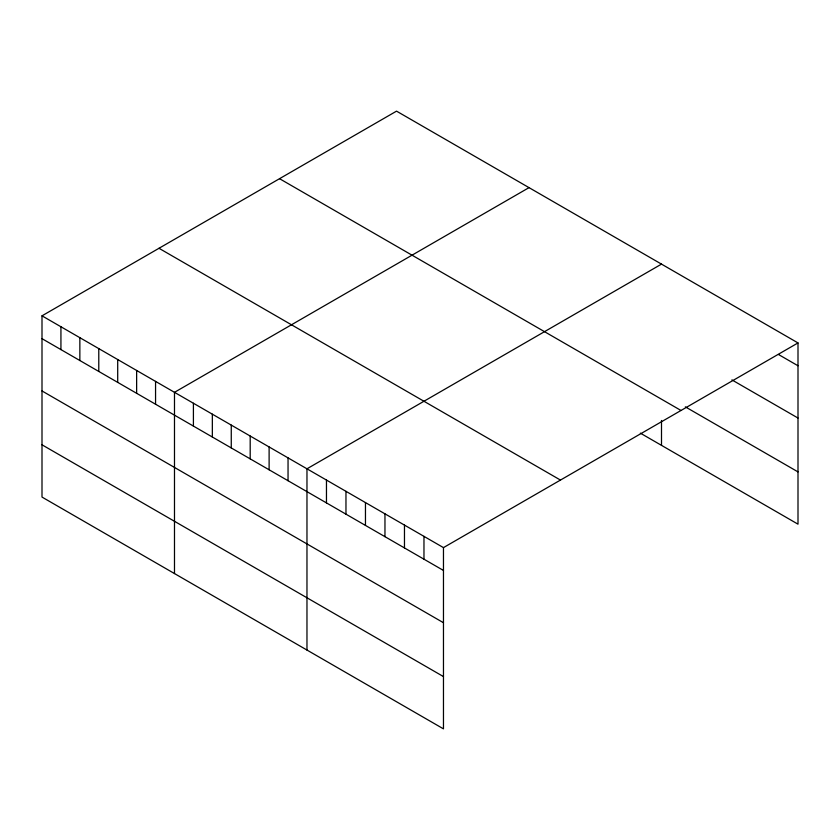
<?xml version="1.0" encoding="UTF-8"?>
<svg xmlns="http://www.w3.org/2000/svg" width="840" height="840" viewBox="0 0 840 840"><rect width="100%" height="100%" fill="white"/><g stroke="black" fill="none" stroke-linecap="round" stroke-linejoin="round"><path stroke-width="1.26" d="M42 315.83L443.468 547.617L443.468 728.857L42 497.07L42 315.83L396.532 111.142L798 342.93L798 524.17L640.353 433.146M529.022 187.635L174.489 392.322L174.489 573.562M661.5 264.117L306.968 468.804L306.968 650.055M443.468 547.617L798 342.93M778.501 354.501L798 365.768M731.913 379.89L798 418.036M685.335 406.854L798 471.891M279.542 178.689L681.009 410.477M158.991 248.283L560.458 480.07M42 338.667L443.468 570.454M42 390.947L443.468 622.724M42 444.801L443.468 676.589M661.5 420.473L661.5 445.368M423.969 536.361L423.969 559.199M404.471 525.095L404.471 547.932M384.962 513.839L384.962 536.676M365.463 502.582L365.463 525.42M345.965 491.327L345.965 514.164M326.466 480.07L326.466 502.908M288.046 457.884L288.046 480.721M269.115 446.954L269.115 469.791M250.194 436.023L250.194 458.861M231.263 425.103L231.263 447.941M212.341 414.173L212.341 437.01M193.41 403.242L193.41 426.08M155.558 381.392L155.558 404.229M136.637 370.461L136.637 393.298M117.705 359.541L117.705 382.379M98.784 348.611L98.784 371.448M79.853 337.68L79.853 360.518M60.932 326.76L60.932 349.598"/></g></svg>
